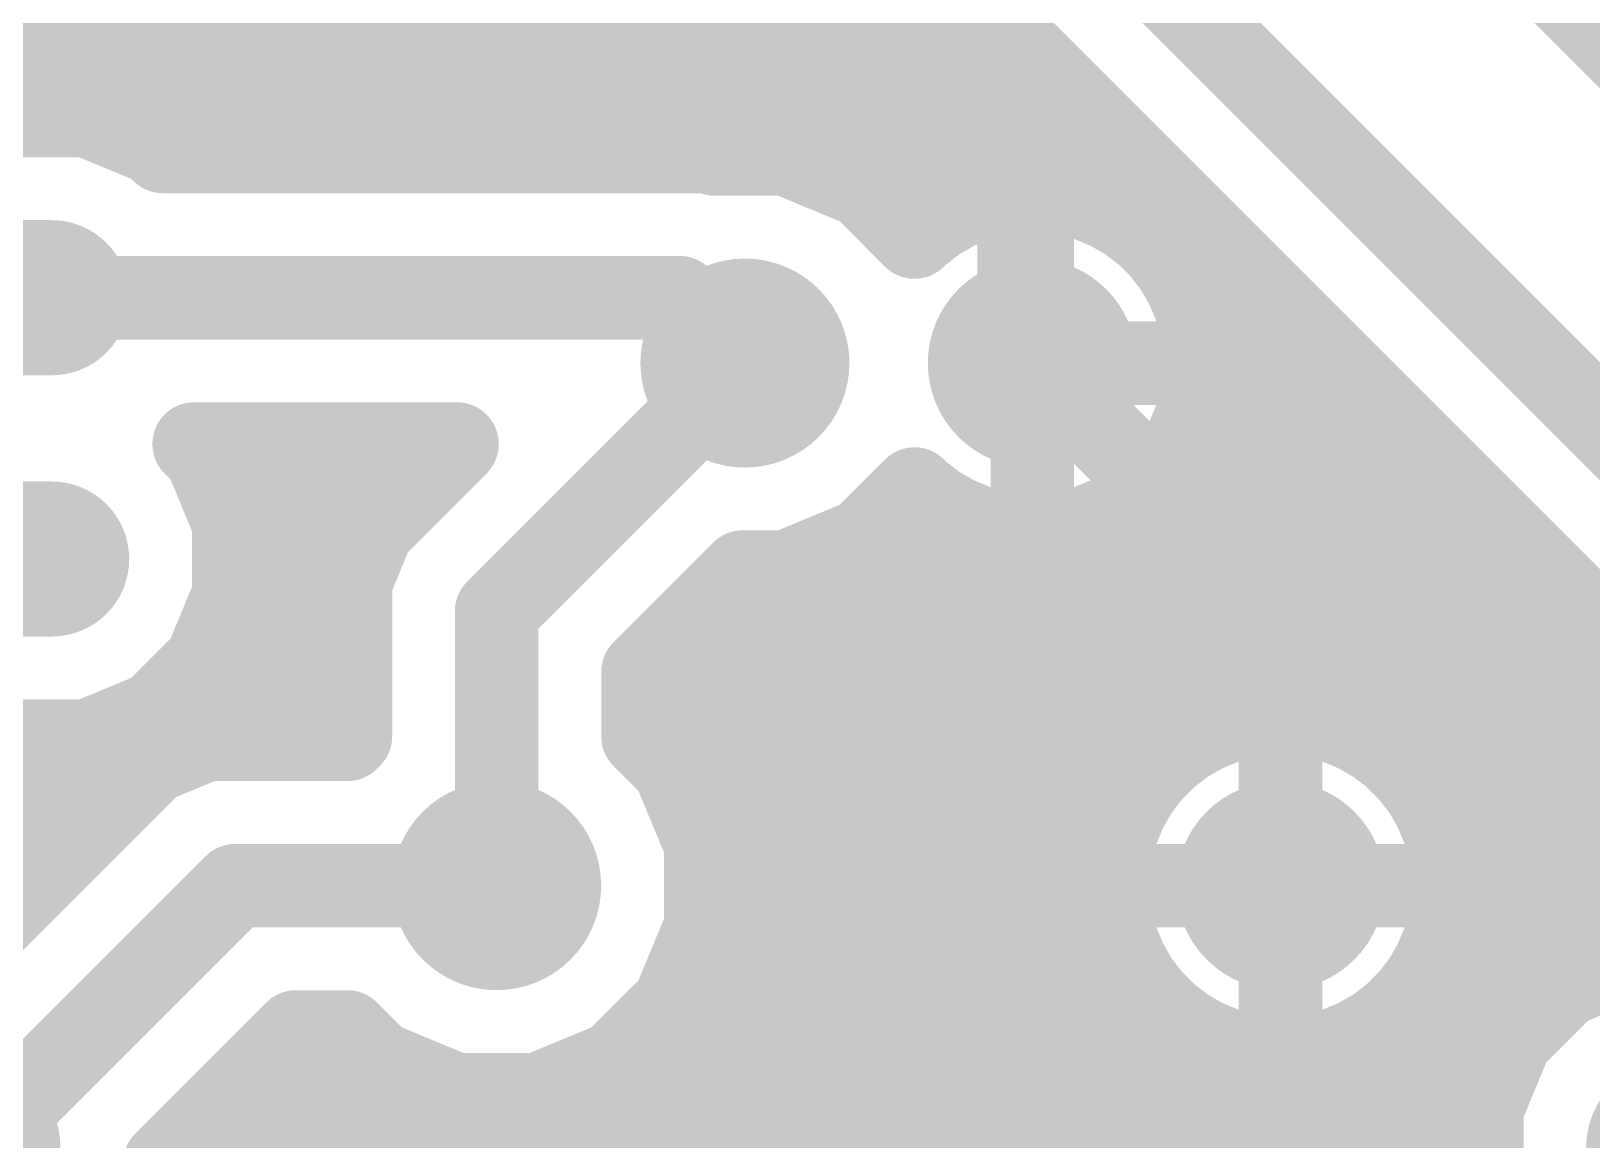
# Model space of a CAD drawing. Extents: x 5.3 to 60.7, y 2.1 to 49.9.
# Drawn here: x 36.12 to 51.29, y 15.31 to 26.09 of the extents above; entities that cross this region are included whole.
import ezdxf

# ---------------------------------------------------------------- set-up
doc = ezdxf.new("R2010")
doc.units = 0
for name, color, linetype in [('16', 174, 'CONTINUOUS'), ('17', 94, 'CONTINUOUS'), ('18', 94, 'CONTINUOUS')]:
    doc.layers.add(name, color=color, linetype=linetype)

# ---------------------------------------------------------------- blocks, each defined once
blk = doc.blocks.new('ROUNDP')
at = {"const_width": 0.5}
blk.add_lwpolyline([(0, -0.25, 1), (0, 0.25, 1), (0, -0.25)], format="xyb", dxfattribs=at)
blk = doc.blocks.new('LONGP100')
at = {"const_width": 1}
blk.add_lwpolyline([(-0.5, 0), (0.5, 0)], dxfattribs=at)
at = {"const_width": 0.5}
for points in [[(-0.5, 0.25, 1), (-0.5, -0.25)], [(0.5, -0.25, 1), (0.5, 0.25)]]:
    blk.add_lwpolyline(points, format="xyb", dxfattribs=at)
blk = doc.blocks.new('ROUNDV')
at = {"const_width": 0.5}
blk.add_lwpolyline([(0, -0.25, 1), (0, 0.25, 1), (0, -0.25)], format="xyb", dxfattribs=at)

msp = doc.modelspace()

# ---------------------------------------------------------------- linework, layer by layer
at = {"layer": '16', "const_width": 0.8128}
for points in [[(54.61, 22.86), (46.99, 30.48)], [(44.45, 29.21), (53.34, 20.32)], [(43.2441, 28.4043), (52.1341, 19.5143)], [(42.545, 27.94), (45.72, 24.765)], [(28.072, 26.0096), (45.6388, 26.0096)], [(36.6661, 25.265), (34.4539, 25.265)], [(37.3166, 24.9955), (36.6661, 25.265)], [(36.8307, 25.1968), (46.4516, 25.1968)], [(37.3948, 24.9174), (37.3166, 24.9955)], [(42.7009, 24.9174), (37.3948, 24.9174)], [(42.7623, 24.892), (42.7009, 24.9174)], [(43.4572, 24.892), (42.7623, 24.892)], [(44.204, 24.5826), (43.4572, 24.892)], [(45.72, 24.765), (45.72, 22.987)], [(44.7014, 24.0852), (44.204, 24.5826)], [(45.5192, 24.5077), (45.307, 24.4508)], [(45.7371, 24.5364), (45.5192, 24.5077)], [(45.847, 24.5364), (45.7371, 24.5364)], [(45.9569, 24.5364), (45.847, 24.5364)], [(45.847, 24.5364), (45.847, 22.86)], [(45.847, 22.86), (45.847, 24.5364)], [(46.1748, 24.5077), (45.9569, 24.5364)], [(46.387, 24.4508), (46.1748, 24.5077)], [(44.4027, 24.384), (45.1456, 24.384)], [(45.104, 24.3667), (44.9136, 24.2569)], [(45.307, 24.4508), (45.104, 24.3667)], [(45.847, 24.384), (45.847, 24.384)], [(46.59, 24.3667), (46.387, 24.4508)], [(46.5484, 24.384), (47.2644, 24.384)], [(46.7804, 24.2569), (46.59, 24.3667)], [(44.9136, 24.2569), (44.7393, 24.1231)], [(46.9547, 24.1231), (46.7804, 24.2569)], [(44.7393, 24.1231), (44.7014, 24.0852)], [(47.1101, 23.9677), (46.9547, 24.1231)], [(47.2439, 23.7934), (47.1101, 23.9677)], [(47.3537, 23.603), (47.2439, 23.7934)], [(45.847, 23.5712), (45.847, 23.5712)], [(47.4378, 23.4), (47.3537, 23.603)], [(47.3669, 23.5712), (48.0772, 23.5712)], [(35.56, 23.495), (42.418, 23.495)], [(42.418, 23.495), (43.053, 22.86)], [(47.4947, 23.1878), (47.4378, 23.4)], [(47.5234, 22.9699), (47.4947, 23.1878)], [(45.72, 22.987), (45.847, 22.86)], [(47.5234, 22.86), (47.5234, 22.9699)], [(40.64, 20.447), (43.053, 22.86)], [(45.847, 21.1836), (45.847, 22.86)], [(45.847, 22.86), (45.847, 22.86)], [(45.847, 22.86), (45.847, 21.1836)], [(47.5234, 22.86), (45.847, 22.86)], [(45.847, 22.86), (45.847, 22.86)], [(45.847, 22.86), (47.5234, 22.86)], [(45.847, 22.86), (45.847, 22.86)], [(48.26, 20.447), (45.847, 22.86)], [(47.5234, 22.7501), (47.5234, 22.86)], [(45.847, 22.7584), (45.847, 22.7584)], [(47.4947, 22.5322), (47.5234, 22.7501)], [(47.5234, 22.7584), (48.89, 22.7584)], [(47.4378, 22.32), (47.4947, 22.5322)], [(47.3537, 22.117), (47.4378, 22.32)], [(37.8145, 21.9576), (37.6996, 22.0726)], [(37.6996, 22.0726), (40.254, 22.0726)], [(40.254, 22.0726), (39.4341, 21.2527)], [(47.2439, 21.9266), (47.3537, 22.117)], [(38.084, 21.3071), (37.8145, 21.9576)], [(37.8195, 21.9456), (40.127, 21.9456)], [(45.847, 21.9456), (45.847, 21.9456)], [(47.1101, 21.7523), (47.2439, 21.9266)], [(47.2548, 21.9456), (49.7028, 21.9456)], [(46.9547, 21.5969), (47.1101, 21.7523)], [(44.204, 21.1374), (44.7014, 21.6348)], [(44.7014, 21.6348), (44.7393, 21.5969)], [(44.7393, 21.5969), (44.9136, 21.4631)], [(46.7804, 21.4631), (46.9547, 21.5969)], [(44.9136, 21.4631), (45.104, 21.3533)], [(46.59, 21.3533), (46.7804, 21.4631)], [(38.084, 20.6029), (38.084, 21.3071)], [(45.104, 21.3533), (45.307, 21.2692)], [(46.387, 21.2692), (46.59, 21.3533)], [(39.4341, 21.2527), (39.2176, 20.7299)], [(43.4572, 20.828), (44.204, 21.1374)], [(45.307, 21.2692), (45.5192, 21.2123)], [(45.5192, 21.2123), (45.7371, 21.1836)], [(45.7371, 21.1836), (45.847, 21.1836)], [(45.847, 21.1836), (45.9569, 21.1836)], [(45.9569, 21.1836), (46.1748, 21.2123)], [(46.1748, 21.2123), (46.387, 21.2692)], [(38.084, 21.1328), (39.3845, 21.1328)], [(44.193, 21.1328), (50.5156, 21.1328)], [(39.2176, 20.7299), (39.2176, 19.2313)], [(42.0624, 19.8578), (43.0326, 20.828)], [(43.0326, 20.828), (43.4572, 20.828)], [(37.8145, 19.9524), (38.084, 20.6029)], [(40.64, 17.78), (40.64, 20.447)], [(48.26, 17.78), (48.26, 20.447)], [(37.9668, 20.32), (39.2176, 20.32)], [(42.5246, 20.32), (51.3284, 20.32)], [(37.3166, 19.4545), (37.8145, 19.9524)], [(42.0624, 19.2313), (42.0624, 19.8578)], [(37.3694, 19.5072), (39.2176, 19.5072)], [(42.0624, 19.5072), (52.1412, 19.5072)], [(36.6661, 19.185), (37.3166, 19.4545)], [(47.72, 19.3708), (47.517, 19.2867)], [(47.9322, 19.4277), (47.72, 19.3708)], [(48.1501, 19.4564), (47.9322, 19.4277)], [(48.26, 19.4564), (48.1501, 19.4564)], [(48.26, 19.4564), (48.26, 17.78)], [(48.26, 17.78), (48.26, 19.4564)], [(48.3699, 19.4564), (48.26, 19.4564)], [(48.5877, 19.4277), (48.3699, 19.4564)], [(48.8, 19.3708), (48.5877, 19.4277)], [(49.003, 19.2867), (48.8, 19.3708)], [(34.4539, 19.185), (36.6661, 19.185)], [(37.8171, 19.2024), (37.2943, 18.9858)], [(39.1887, 19.2024), (37.8171, 19.2024)], [(39.2176, 19.2313), (39.1887, 19.2024)], [(42.3626, 18.931), (42.0624, 19.2313)], [(47.3266, 19.1769), (47.1523, 19.0431)], [(47.517, 19.2867), (47.3266, 19.1769)], [(49.1934, 19.1769), (49.003, 19.2867)], [(49.3677, 19.0431), (49.1934, 19.1769)], [(47.1523, 19.0431), (46.9969, 18.8877)], [(49.5231, 18.8877), (49.3677, 19.0431)], [(37.2943, 18.9858), (35.4026, 17.0942)], [(42.672, 18.1842), (42.3626, 18.931)], [(46.9969, 18.8877), (46.8631, 18.7134)], [(49.6569, 18.7134), (49.5231, 18.8877)], [(46.8631, 18.7134), (46.7533, 18.523)], [(49.7667, 18.523), (49.6569, 18.7134)], [(32.5374, 18.6944), (37.0028, 18.6944)], [(42.4607, 18.6944), (46.8522, 18.6944)], [(48.26, 18.6944), (48.26, 18.6944)], [(49.6678, 18.6944), (54.472, 18.6944)], [(46.7533, 18.523), (46.6692, 18.32)], [(49.8508, 18.32), (49.7667, 18.523)], [(46.6692, 18.32), (46.6123, 18.1077)], [(49.9077, 18.1077), (49.8508, 18.32)], [(42.672, 17.3758), (42.672, 18.1842)], [(46.6123, 18.1077), (46.5836, 17.8899)], [(49.9364, 17.8899), (49.9077, 18.1077)], [(32.5374, 17.8816), (36.19, 17.8816)], [(42.672, 17.8816), (46.5836, 17.8816)], [(46.5836, 17.8899), (46.5836, 17.78)], [(48.26, 17.8816), (48.26, 17.8816)], [(49.9364, 17.78), (49.9364, 17.8899)], [(49.9364, 17.8816), (54.2544, 17.8816)], [(38.1, 17.78), (35.56, 15.24)], [(40.64, 17.78), (38.1, 17.78)], [(46.5836, 17.78), (48.26, 17.78)], [(48.26, 17.78), (46.5836, 17.78)], [(46.5836, 17.78), (46.5836, 17.6701)], [(46.5836, 17.6701), (46.6123, 17.4522)], [(48.26, 17.78), (48.26, 17.78)], [(48.26, 17.78), (48.26, 17.78)], [(48.26, 16.1036), (48.26, 17.78)], [(48.26, 17.78), (48.26, 17.78)], [(48.26, 17.78), (48.26, 16.1036)], [(49.9364, 17.78), (48.26, 17.78)], [(48.26, 17.78), (48.26, 17.78)], [(48.26, 17.78), (49.9364, 17.78)], [(48.26, 17.78), (48.26, 12.7)], [(49.9077, 17.4522), (49.9364, 17.6701)], [(49.9364, 17.6701), (49.9364, 17.78)], [(42.3626, 16.629), (42.672, 17.3758)], [(46.6123, 17.4522), (46.6692, 17.24)], [(49.8508, 17.24), (49.9077, 17.4522)], [(46.6692, 17.24), (46.7533, 17.037)], [(49.7667, 17.037), (49.8508, 17.24)], [(42.5448, 17.0688), (46.7401, 17.0688)], [(48.26, 17.0688), (48.26, 17.0688)], [(49.7799, 17.0688), (51.6399, 17.0688)], [(51.7012, 17.0942), (51.0197, 16.8119)], [(46.7533, 17.037), (46.8631, 16.8466)], [(49.6569, 16.8466), (49.7667, 17.037)], [(46.8631, 16.8466), (46.9969, 16.6723)], [(49.5231, 16.6723), (49.6569, 16.8466)], [(51.0197, 16.8119), (50.4981, 16.2903)], [(41.791, 16.0574), (42.3626, 16.629)], [(46.9969, 16.6723), (47.1523, 16.5169)], [(49.3677, 16.5169), (49.5231, 16.6723)], [(47.1523, 16.5169), (47.3266, 16.3831)], [(49.1934, 16.3831), (49.3677, 16.5169)], [(37.4142, 15.0826), (38.6892, 16.3576)], [(38.6892, 16.3576), (39.1887, 16.3576)], [(39.1887, 16.3576), (39.489, 16.0574)], [(47.3266, 16.3831), (47.517, 16.2733)], [(49.003, 16.2733), (49.1934, 16.3831)], [(50.4981, 16.2903), (50.2158, 15.6088)], [(38.5876, 16.256), (39.2903, 16.256)], [(41.9897, 16.256), (47.5586, 16.256)], [(47.517, 16.2733), (47.72, 16.1892)], [(47.72, 16.1892), (47.9322, 16.1323)], [(47.9322, 16.1323), (48.1501, 16.1036)], [(48.26, 16.256), (48.26, 16.256)], [(48.3699, 16.1036), (48.5877, 16.1323)], [(48.5877, 16.1323), (48.8, 16.1892)], [(48.8, 16.1892), (49.003, 16.2733)], [(48.9614, 16.256), (50.4839, 16.256)], [(39.489, 16.0574), (40.2358, 15.748)], [(41.0442, 15.748), (41.791, 16.0574)], [(48.1501, 16.1036), (48.26, 16.1036)], [(48.26, 16.1036), (48.3699, 16.1036)], [(40.2358, 15.748), (41.0442, 15.748)], [(50.2158, 15.6088), (50.2158, 14.8712)], [(37.7748, 15.4432), (50.2158, 15.4432)], [(37.4142, 14.8712), (37.4142, 15.0826)]]:
    msp.add_lwpolyline(points, dxfattribs=at)
at = {"layer": '16', "const_width": 0.4064}
for points in [[(45.6388, 25.8064, 1), (45.6388, 26.2128)], [(36.7438, 25.4527, 1), (36.5883, 25.0773)], [(36.6661, 25.0618, 1), (36.6661, 25.4682)], [(36.8307, 25.4, 1), (36.8307, 24.9936)], [(46.4516, 24.9936, 1), (46.4516, 25.4)], [(37.4603, 25.1392, 1), (37.1729, 24.8518)], [(37.2389, 24.8078, 1), (37.3944, 25.1833)], [(37.3948, 25.1206, 1), (37.3948, 24.7142)], [(37.2511, 24.7737, 1), (37.5384, 25.0611)], [(42.7787, 25.1051, 1), (42.6232, 24.7297)], [(42.7623, 25.0952, 1), (42.7623, 24.6888)], [(42.6845, 24.7043, 1), (42.84, 25.0797)], [(42.7009, 24.7142, 1), (42.7009, 25.1206)], [(43.535, 25.0797, 1), (43.3794, 24.7043)], [(43.4572, 24.6888, 1), (43.4572, 25.0952)], [(45.9232, 24.765, 1), (45.5168, 24.765)], [(45.5763, 24.6213, 1), (45.8637, 24.9087)], [(44.3477, 24.7263, 1), (44.0603, 24.439)], [(44.1263, 24.3949, 1), (44.2818, 24.7704)], [(45.4927, 24.7092, 1), (45.5458, 24.3063)], [(45.5718, 24.3114, 1), (45.4667, 24.704)], [(45.7371, 24.7396, 1), (45.7371, 24.3332)], [(45.847, 24.7396, 1), (45.847, 24.3332)], [(46.0502, 24.5364, 1), (45.6438, 24.5364)], [(46.0502, 24.5364, 1), (45.6438, 24.5364)], [(45.7636, 24.3349, 1), (45.7106, 24.7379)], [(45.9834, 24.7379, 1), (45.9304, 24.3349)], [(45.847, 24.3332, 1), (45.847, 24.7396)], [(45.9569, 24.3332, 1), (45.9569, 24.7396)], [(46.2273, 24.704, 1), (46.1222, 24.3114)], [(46.1482, 24.3063, 1), (46.2013, 24.7092)], [(44.4027, 24.5872, 1), (44.4027, 24.1808)], [(45.0262, 24.5545, 1), (45.1817, 24.179)], [(45.2056, 24.1908, 1), (45.0024, 24.5427)], [(45.2544, 24.6471, 1), (45.3596, 24.2546)], [(45.1456, 24.1808, 1), (45.1456, 24.5872)], [(45.3847, 24.2631, 1), (45.2292, 24.6386)], [(45.847, 24.5872, 1), (45.847, 24.1808)], [(45.847, 24.1808, 1), (45.847, 24.5872)], [(46.4648, 24.6386, 1), (46.3093, 24.2631)], [(46.3344, 24.2546, 1), (46.4396, 24.6471)], [(46.5484, 24.5872, 1), (46.5484, 24.1808)], [(46.6916, 24.5427, 1), (46.4884, 24.1908)], [(46.5123, 24.179, 1), (46.6678, 24.5545)], [(47.2644, 24.1808, 1), (47.2644, 24.5872)], [(44.812, 24.4328, 1), (45.0152, 24.0809)], [(45.0373, 24.0957, 1), (44.7899, 24.4181)], [(46.9041, 24.4181, 1), (46.6567, 24.0957)], [(46.6788, 24.0809, 1), (46.882, 24.4328)], [(44.5578, 24.2289, 1), (44.8451, 23.9415)], [(44.6156, 24.2843, 1), (44.863, 23.9619)], [(44.5578, 23.9415, 1), (44.8451, 24.2289)], [(44.883, 23.9794, 1), (44.5956, 24.2668)], [(47.0984, 24.2668, 1), (46.811, 23.9794)], [(46.831, 23.9619, 1), (47.0784, 24.2843)], [(47.2713, 24.0914, 1), (46.9489, 23.844)], [(46.9664, 23.824, 1), (47.2538, 24.1114)], [(47.4198, 23.895, 1), (47.0679, 23.6918)], [(45.847, 23.7744, 1), (45.847, 23.368)], [(45.847, 23.368, 1), (45.847, 23.7744)], [(47.0827, 23.6697, 1), (47.4051, 23.9171)], [(47.5415, 23.6808, 1), (47.166, 23.5253)], [(47.3669, 23.7744, 1), (47.3669, 23.368)], [(48.0772, 23.368, 1), (48.0772, 23.7744)], [(42.5617, 23.6387, 1), (42.2743, 23.3513)], [(42.418, 23.2918, 1), (42.418, 23.6982)], [(47.1778, 23.5014, 1), (47.5297, 23.7046)], [(47.6341, 23.4526, 1), (47.2416, 23.3474)], [(47.2501, 23.3223, 1), (47.6256, 23.4778)], [(47.6962, 23.2143, 1), (47.2933, 23.1612)], [(45.8637, 23.1307, 1), (45.5763, 22.8433)], [(47.2984, 23.1352, 1), (47.691, 23.2403)], [(47.7266, 22.9699, 1), (47.3202, 22.9699)], [(43.1967, 22.7163, 1), (42.9093, 23.0037)], [(46.0502, 22.86, 1), (45.6438, 22.86)], [(45.847, 23.0632, 1), (45.847, 22.6568)], [(46.0502, 22.86, 1), (45.6438, 22.86)], [(45.847, 23.0632, 1), (45.847, 22.6568)], [(46.0502, 22.86, 1), (45.6438, 22.86)], [(45.847, 23.0632, 1), (45.847, 22.6568)], [(45.847, 23.0632, 1), (45.847, 22.6568)], [(45.9907, 23.0037, 1), (45.7033, 22.7163)], [(45.847, 22.6568, 1), (45.847, 23.0632)], [(45.847, 22.6568, 1), (45.847, 23.0632)], [(47.7266, 22.86, 1), (47.3202, 22.86)], [(47.5234, 22.6568, 1), (47.5234, 23.0632)], [(47.5234, 22.6568, 1), (47.5234, 23.0632)], [(42.9093, 22.7163, 1), (43.1967, 23.0037)], [(45.5168, 22.987, 1), (45.9232, 22.987)], [(45.847, 22.9616, 1), (45.847, 22.5552)], [(45.6438, 22.86, 1), (46.0502, 22.86)], [(45.6438, 22.86, 1), (46.0502, 22.86)], [(45.6438, 22.86, 1), (46.0502, 22.86)], [(45.7033, 22.7163, 1), (45.9907, 23.0037)], [(45.847, 22.5552, 1), (45.847, 22.9616)], [(47.5234, 22.9616, 1), (47.5234, 22.5552)], [(47.3202, 22.86, 1), (47.7266, 22.86)], [(47.3219, 22.9434, 1), (47.7249, 22.9964)], [(47.7249, 22.7236, 1), (47.3219, 22.7766)], [(48.89, 22.5552, 1), (48.89, 22.9616)], [(47.691, 22.4797, 1), (47.2984, 22.5848)], [(47.3202, 22.7501, 1), (47.7266, 22.7501)], [(47.2933, 22.5588, 1), (47.6962, 22.5057)], [(47.6256, 22.2422, 1), (47.2501, 22.3977)], [(37.8432, 22.2163, 1), (37.5559, 21.9289)], [(37.6996, 22.2758, 1), (37.6996, 21.8694)], [(40.3977, 21.9289, 1), (40.1103, 22.2163)], [(40.254, 21.8694, 1), (40.254, 22.2758)], [(47.5297, 22.0154, 1), (47.1778, 22.2186)], [(47.2416, 22.3726, 1), (47.6341, 22.2674)], [(38.0023, 22.0354, 1), (37.6268, 21.8799)], [(37.8195, 22.1488, 1), (37.8195, 21.7424)], [(37.6708, 21.8139, 1), (37.9582, 22.1013)], [(40.127, 21.7424, 1), (40.127, 22.1488)], [(45.847, 22.1488, 1), (45.847, 21.7424)], [(45.847, 21.7424, 1), (45.847, 22.1488)], [(47.2548, 22.1488, 1), (47.2548, 21.7424)], [(47.4051, 21.8029, 1), (47.0827, 22.0503)], [(47.166, 22.1947, 1), (47.5415, 22.0392)], [(49.7028, 21.7424, 1), (49.7028, 22.1488)], [(47.2538, 21.6086, 1), (46.9664, 21.896)], [(47.0679, 22.0282, 1), (47.4198, 21.825)], [(44.8451, 21.7784, 1), (44.5578, 21.4911)], [(44.863, 21.7581, 1), (44.6156, 21.4357)], [(44.8451, 21.4911, 1), (44.5578, 21.7784)], [(47.0784, 21.4357, 1), (46.831, 21.7581)], [(46.9489, 21.876, 1), (47.2713, 21.6286)], [(44.5956, 21.4532, 1), (44.883, 21.7406)], [(45.0152, 21.6391, 1), (44.812, 21.2872)], [(46.882, 21.2872, 1), (46.6788, 21.6391)], [(46.811, 21.7406, 1), (47.0984, 21.4532)], [(38.2872, 21.3071, 1), (37.8808, 21.3071)], [(44.7899, 21.3019, 1), (45.0373, 21.6243)], [(45.1817, 21.541, 1), (45.0262, 21.1655)], [(45.0024, 21.1773, 1), (45.2056, 21.5292)], [(46.4884, 21.5292, 1), (46.6916, 21.1773)], [(46.6678, 21.1655, 1), (46.5123, 21.541)], [(46.6567, 21.6243, 1), (46.9041, 21.3019)], [(37.8963, 21.2293, 1), (38.2717, 21.3848)], [(39.2905, 21.3964, 1), (39.5778, 21.109)], [(39.6219, 21.175, 1), (39.2464, 21.3305)], [(44.2818, 20.9496, 1), (44.1263, 21.3251)], [(45.3596, 21.4654, 1), (45.2544, 21.0729)], [(45.2292, 21.0814, 1), (45.3847, 21.4569)], [(45.5458, 21.4137, 1), (45.4927, 21.0108)], [(45.4667, 21.016, 1), (45.5718, 21.4086)], [(45.7371, 21.3868, 1), (45.7371, 20.9804)], [(45.847, 21.3868, 1), (45.847, 20.9804)], [(45.7106, 20.9821, 1), (45.7636, 21.3851)], [(45.9304, 21.3851, 1), (45.9834, 20.9821)], [(45.847, 20.9804, 1), (45.847, 21.3868)], [(45.9569, 20.9804, 1), (45.9569, 21.3868)], [(46.1222, 21.4086, 1), (46.2273, 21.016)], [(46.2013, 21.0108, 1), (46.1482, 21.4137)], [(46.3093, 21.4569, 1), (46.4648, 21.0814)], [(46.4396, 21.0729, 1), (46.3344, 21.4654)], [(38.084, 21.336, 1), (38.084, 20.9296)], [(39.3845, 20.9296, 1), (39.3845, 21.336)], [(44.193, 21.336, 1), (44.193, 20.9296)], [(44.0603, 21.281, 1), (44.3477, 20.9937)], [(50.5156, 20.9296, 1), (50.5156, 21.336)], [(45.6438, 21.1836, 1), (46.0502, 21.1836)], [(45.6438, 21.1836, 1), (46.0502, 21.1836)], [(39.4208, 20.7299, 1), (39.0144, 20.7299)], [(43.0326, 21.0312, 1), (43.0326, 20.6248)], [(43.1763, 20.6843, 1), (42.8889, 20.9717)], [(43.3794, 21.0157, 1), (43.535, 20.6403)], [(43.4572, 20.6248, 1), (43.4572, 21.0312)], [(38.2717, 20.5252, 1), (37.8963, 20.6807)], [(39.0299, 20.8077, 1), (39.4053, 20.6522)], [(37.8808, 20.6029, 1), (38.2872, 20.6029)], [(40.8432, 20.447, 1), (40.4368, 20.447)], [(40.4963, 20.5907, 1), (40.7837, 20.3033)], [(48.4632, 20.447, 1), (48.0568, 20.447)], [(48.1163, 20.3033, 1), (48.4037, 20.5907)], [(37.9668, 20.5232, 1), (37.9668, 20.1168)], [(39.2176, 20.1168, 1), (39.2176, 20.5232)], [(42.5246, 20.5232, 1), (42.5246, 20.1168)], [(51.3284, 20.1168, 1), (51.3284, 20.5232)], [(37.9582, 19.8087, 1), (37.6708, 20.0961)], [(37.6268, 20.0301, 1), (38.0023, 19.8746)], [(42.2656, 19.8578, 1), (41.8592, 19.8578)], [(41.9187, 20.0015, 1), (42.2061, 19.7141)], [(37.3694, 19.7104, 1), (37.3694, 19.304)], [(39.2176, 19.304, 1), (39.2176, 19.7104)], [(42.0624, 19.7104, 1), (42.0624, 19.304)], [(37.1729, 19.5981, 1), (37.4603, 19.3108)], [(37.3944, 19.2667, 1), (37.2389, 19.6422)], [(47.6674, 19.5671, 1), (47.7726, 19.1746)], [(47.7977, 19.1831, 1), (47.6422, 19.5586)], [(47.9057, 19.6292, 1), (47.9588, 19.2263)], [(47.9848, 19.2314, 1), (47.8797, 19.624)], [(48.1501, 19.6596, 1), (48.1501, 19.2532)], [(48.4632, 19.4564, 1), (48.0568, 19.4564)], [(48.4632, 19.4564, 1), (48.0568, 19.4564)], [(48.26, 19.6596, 1), (48.26, 19.2532)], [(48.1766, 19.2549, 1), (48.1236, 19.6579)], [(48.3964, 19.6579, 1), (48.3434, 19.2549)], [(48.26, 19.2532, 1), (48.26, 19.6596)], [(48.3699, 19.2532, 1), (48.3699, 19.6596)], [(48.6403, 19.624, 1), (48.5352, 19.2314)], [(48.5612, 19.2263, 1), (48.6143, 19.6292)], [(48.8778, 19.5586, 1), (48.7223, 19.1831)], [(48.7474, 19.1746, 1), (48.8526, 19.5671)], [(36.5883, 19.3727, 1), (36.7438, 18.9973)], [(36.6661, 18.9818, 1), (36.6661, 19.3882)], [(37.8171, 19.4056, 1), (37.8171, 18.9992)], [(37.8948, 19.0147, 1), (37.7393, 19.3901)], [(39.3613, 19.0876, 1), (39.0739, 19.375)], [(39.1887, 18.9992, 1), (39.1887, 19.4056)], [(42.2061, 19.375, 1), (41.9187, 19.0876)], [(47.4503, 19.0157, 1), (47.2029, 19.3381)], [(47.4392, 19.4745, 1), (47.5947, 19.099)], [(47.6186, 19.1108, 1), (47.4154, 19.4627)], [(49.1046, 19.4627, 1), (48.9014, 19.1108)], [(48.9253, 19.099, 1), (49.0808, 19.4745)], [(49.3171, 19.3381, 1), (49.0697, 19.0157)], [(39.045, 19.3461, 1), (39.3324, 19.0587)], [(39.0144, 19.2313, 1), (39.4208, 19.2313)], [(41.8592, 19.2313, 1), (42.2656, 19.2313)], [(47.296, 18.8994, 1), (47.0086, 19.1868)], [(47.225, 19.3528, 1), (47.4282, 19.0009)], [(49.0918, 19.0009, 1), (49.295, 19.3528)], [(49.5114, 19.1868, 1), (49.224, 18.8994)], [(37.2165, 19.1736, 1), (37.372, 18.7981)], [(37.438, 18.8422, 1), (37.1506, 19.1295)], [(42.5504, 19.0088, 1), (42.1749, 18.8533)], [(42.219, 18.7874, 1), (42.5063, 19.0747)], [(47.1581, 18.764, 1), (46.8357, 19.0114)], [(47.0286, 19.2043, 1), (47.276, 18.8819)], [(49.244, 18.8819, 1), (49.4914, 19.2043)], [(49.6843, 19.0114, 1), (49.3619, 18.764)], [(47.0391, 18.6118, 1), (46.6872, 18.815)], [(46.8532, 19.0314, 1), (47.1406, 18.744)], [(49.3794, 18.744, 1), (49.6668, 19.0314)], [(49.8328, 18.815, 1), (49.4809, 18.6118)], [(37.0028, 18.4912, 1), (37.0028, 18.8976)], [(42.4607, 18.8976, 1), (42.4607, 18.4912)], [(46.7019, 18.8371, 1), (47.0243, 18.5897)], [(46.8522, 18.4912, 1), (46.8522, 18.8976)], [(48.26, 18.8976, 1), (48.26, 18.4912)], [(48.26, 18.4912, 1), (48.26, 18.8976)], [(49.6678, 18.8976, 1), (49.6678, 18.4912)], [(49.4957, 18.5897, 1), (49.8181, 18.8371)], [(46.5773, 18.6246, 1), (46.9292, 18.4214)], [(46.941, 18.4453, 1), (46.5655, 18.6008)], [(49.9545, 18.6008, 1), (49.579, 18.4453)], [(49.5908, 18.4214, 1), (49.9427, 18.6246)], [(46.8654, 18.2674, 1), (46.4729, 18.3726)], [(50.0471, 18.3726, 1), (49.6546, 18.2674)], [(42.8752, 18.1842, 1), (42.4688, 18.1842)], [(46.8137, 18.0812, 1), (46.4108, 18.1343)], [(46.4814, 18.3978, 1), (46.8569, 18.2423)], [(49.6631, 18.2423, 1), (50.0386, 18.3978)], [(50.1092, 18.1343, 1), (49.7063, 18.0812)], [(42.4843, 18.1064, 1), (42.8597, 18.262)], [(46.416, 18.1603, 1), (46.8086, 18.0552)], [(49.7114, 18.0552, 1), (50.104, 18.1603)], [(36.19, 17.6784, 1), (36.19, 18.0848)], [(42.672, 18.0848, 1), (42.672, 17.6784)], [(46.7868, 17.8899, 1), (46.3804, 17.8899)], [(46.5836, 17.6784, 1), (46.5836, 18.0848)], [(48.26, 18.0848, 1), (48.26, 17.6784)], [(48.26, 17.6784, 1), (48.26, 18.0848)], [(50.1396, 17.8899, 1), (49.7332, 17.8899)], [(49.9364, 18.0848, 1), (49.9364, 17.6784)], [(38.1, 17.9832, 1), (38.1, 17.5768)], [(38.2437, 17.6363, 1), (37.9563, 17.9237)], [(40.64, 17.5768, 1), (40.64, 17.9832)], [(46.5836, 17.9832, 1), (46.5836, 17.5768)], [(46.5836, 17.9832, 1), (46.5836, 17.5768)], [(46.7868, 17.78, 1), (46.3804, 17.78)], [(46.3821, 17.9164, 1), (46.7851, 17.8634)], [(46.7851, 17.6966, 1), (46.3821, 17.6436)], [(48.26, 17.9832, 1), (48.26, 17.5768)], [(48.4632, 17.78, 1), (48.0568, 17.78)], [(48.4632, 17.78, 1), (48.0568, 17.78)], [(48.26, 17.9832, 1), (48.26, 17.5768)], [(48.4632, 17.78, 1), (48.0568, 17.78)], [(48.26, 17.9832, 1), (48.26, 17.5768)], [(48.4632, 17.78, 1), (48.0568, 17.78)], [(48.26, 17.9832, 1), (48.26, 17.5768)], [(48.4632, 17.78, 1), (48.0568, 17.78)], [(48.26, 17.5768, 1), (48.26, 17.9832)], [(48.26, 17.5768, 1), (48.26, 17.9832)], [(48.26, 17.5768, 1), (48.26, 17.9832)], [(48.26, 17.5768, 1), (48.26, 17.9832)], [(50.1396, 17.78, 1), (49.7332, 17.78)], [(49.7349, 17.8634, 1), (50.1379, 17.9164)], [(50.1379, 17.6436, 1), (49.7349, 17.6966)], [(49.9364, 17.5768, 1), (49.9364, 17.9832)], [(49.9364, 17.5768, 1), (49.9364, 17.9832)], [(40.4368, 17.78, 1), (40.8432, 17.78)], [(46.3804, 17.78, 1), (46.7868, 17.78)], [(48.0568, 17.78, 1), (48.4632, 17.78)], [(48.0568, 17.78, 1), (48.4632, 17.78)], [(48.0568, 17.78, 1), (48.4632, 17.78)], [(48.0568, 17.78, 1), (48.4632, 17.78)], [(48.0568, 17.78, 1), (48.4632, 17.78)], [(49.7332, 17.78, 1), (50.1396, 17.78)], [(42.8597, 17.298, 1), (42.4843, 17.4536)], [(46.3804, 17.6701, 1), (46.7868, 17.6701)], [(46.8086, 17.5048, 1), (46.416, 17.3997)], [(50.104, 17.3997, 1), (49.7114, 17.5048)], [(49.7332, 17.6701, 1), (50.1396, 17.6701)], [(46.4108, 17.4257, 1), (46.8137, 17.4788)], [(46.8569, 17.3177, 1), (46.4814, 17.1622)], [(50.0386, 17.1622, 1), (49.6631, 17.3177)], [(49.7063, 17.4788, 1), (50.1092, 17.4257)], [(42.5448, 17.272, 1), (42.5448, 16.8656)], [(42.4688, 17.3758, 1), (42.8752, 17.3758)], [(46.4729, 17.1874, 1), (46.8654, 17.2926)], [(46.7401, 16.8656, 1), (46.7401, 17.272)], [(48.26, 17.272, 1), (48.26, 16.8656)], [(48.26, 16.8656, 1), (48.26, 17.272)], [(49.7799, 17.272, 1), (49.7799, 16.8656)], [(49.6546, 17.2926, 1), (50.0471, 17.1874)], [(46.9292, 17.1386, 1), (46.5773, 16.9354)], [(46.5655, 16.9592, 1), (46.941, 17.1147)], [(49.579, 17.1147, 1), (49.9545, 16.9592)], [(49.9427, 16.9354, 1), (49.5908, 17.1386)], [(47.0243, 16.9703, 1), (46.7019, 16.7229)], [(46.6872, 16.745, 1), (47.0391, 16.9482)], [(49.4809, 16.9482, 1), (49.8328, 16.745)], [(49.8181, 16.7229, 1), (49.4957, 16.9703)], [(50.9419, 16.9996, 1), (51.0974, 16.6242)], [(51.1634, 16.6682, 1), (50.876, 16.9556)], [(42.5063, 16.4853, 1), (42.219, 16.7726)], [(47.1406, 16.816, 1), (46.8532, 16.5286)], [(46.8357, 16.5486, 1), (47.1581, 16.796)], [(49.3619, 16.796, 1), (49.6843, 16.5486)], [(49.6668, 16.5286, 1), (49.3794, 16.816)], [(42.1749, 16.7067, 1), (42.5504, 16.5512)], [(47.276, 16.6781, 1), (47.0286, 16.3557)], [(47.0086, 16.3732, 1), (47.296, 16.6606)], [(49.224, 16.6606, 1), (49.5114, 16.3732)], [(49.4914, 16.3557, 1), (49.244, 16.6781)], [(38.6892, 16.5608, 1), (38.6892, 16.1544)], [(38.8329, 16.2139, 1), (38.5455, 16.5013)], [(39.3324, 16.5013, 1), (39.045, 16.2139)], [(39.1887, 16.1544, 1), (39.1887, 16.5608)], [(47.4282, 16.5591, 1), (47.225, 16.2072)], [(47.2029, 16.2219, 1), (47.4503, 16.5443)], [(49.0697, 16.5443, 1), (49.3171, 16.2219)], [(49.295, 16.2072, 1), (49.0918, 16.5591)], [(50.6858, 16.2126, 1), (50.3104, 16.3681)], [(38.5876, 16.4592, 1), (38.5876, 16.0528)], [(39.2903, 16.0528, 1), (39.2903, 16.4592)], [(41.9897, 16.4592, 1), (41.9897, 16.0528)], [(47.5947, 16.461, 1), (47.4392, 16.0855)], [(47.4154, 16.0973, 1), (47.6186, 16.4492)], [(47.7726, 16.3854, 1), (47.6674, 15.9929)], [(47.5586, 16.0528, 1), (47.5586, 16.4592)], [(47.6422, 16.0014, 1), (47.7977, 16.3769)], [(47.9588, 16.3337, 1), (47.9057, 15.9308)], [(48.26, 16.4592, 1), (48.26, 16.0528)], [(48.26, 16.0528, 1), (48.26, 16.4592)], [(48.6143, 15.9308, 1), (48.5612, 16.3337)], [(48.7223, 16.3769, 1), (48.8778, 16.0014)], [(48.8526, 15.9929, 1), (48.7474, 16.3854)], [(48.9614, 16.4592, 1), (48.9614, 16.0528)], [(48.9014, 16.4492, 1), (49.1046, 16.0973)], [(49.0808, 16.0855, 1), (48.9253, 16.461)], [(50.3544, 16.434, 1), (50.6418, 16.1466)], [(50.4839, 16.0528, 1), (50.4839, 16.4592)], [(39.5667, 16.2451, 1), (39.4112, 15.8696)], [(39.3453, 15.9137, 1), (39.6326, 16.201)], [(41.6474, 16.201, 1), (41.9347, 15.9137)], [(41.8688, 15.8696, 1), (41.7133, 16.2451)], [(47.8797, 15.936, 1), (47.9848, 16.3286)], [(48.1501, 16.3068, 1), (48.1501, 15.9004)], [(48.26, 16.3068, 1), (48.26, 15.9004)], [(48.1236, 15.9021, 1), (48.1766, 16.3051)], [(48.3434, 16.3051, 1), (48.3964, 15.9021)], [(48.26, 15.9004, 1), (48.26, 16.3068)], [(48.3699, 15.9004, 1), (48.3699, 16.3068)], [(48.5352, 16.3286, 1), (48.6403, 15.936)], [(48.0568, 16.1036, 1), (48.4632, 16.1036)], [(48.0568, 16.1036, 1), (48.4632, 16.1036)], [(40.2358, 15.9512, 1), (40.2358, 15.5448)], [(40.158, 15.5603, 1), (40.3136, 15.9357)], [(40.9664, 15.9357, 1), (41.122, 15.5603)], [(41.0442, 15.5448, 1), (41.0442, 15.9512)], [(50.419, 15.6088, 1), (50.0126, 15.6088)], [(37.7748, 15.6464, 1), (37.7748, 15.24)], [(50.0281, 15.6866, 1), (50.4035, 15.5311)], [(50.2158, 15.24, 1), (50.2158, 15.6464)], [(37.6174, 15.0826, 1), (37.211, 15.0826)], [(37.2705, 15.2263, 1), (37.5579, 14.9389)]]:
    msp.add_lwpolyline(points, format="xyb", dxfattribs=at)

# ---------------------------------------------------------------- block references
at = {"layer": '17', "rotation": 180}
for name, p, xscale, yscale in [('LONGP100', (35.56, 23.495), 1.508, 1.508), ('LONGP100', (35.56, 20.955), 1.508, 1.508), ('ROUNDP', (40.64, 17.78), 2.032, 2.032), ('ROUNDP', (48.26, 17.78), 2.032, 2.032)]:
    msp.add_blockref(name, p, dxfattribs=dict(at, xscale=xscale, yscale=yscale))
at = {"layer": '17', "xscale": 2.032, "yscale": 2.032}
for p in [(43.053, 22.86), (45.847, 22.86)]:
    msp.add_blockref('ROUNDP', p, dxfattribs=at)
at = {"layer": '18', "xscale": 1.6764, "yscale": 1.6764}
for p in [(35.56, 15.24), (52.07, 15.24)]:
    msp.add_blockref('ROUNDV', p, dxfattribs=at)

doc.saveas('drawing.dxf')
